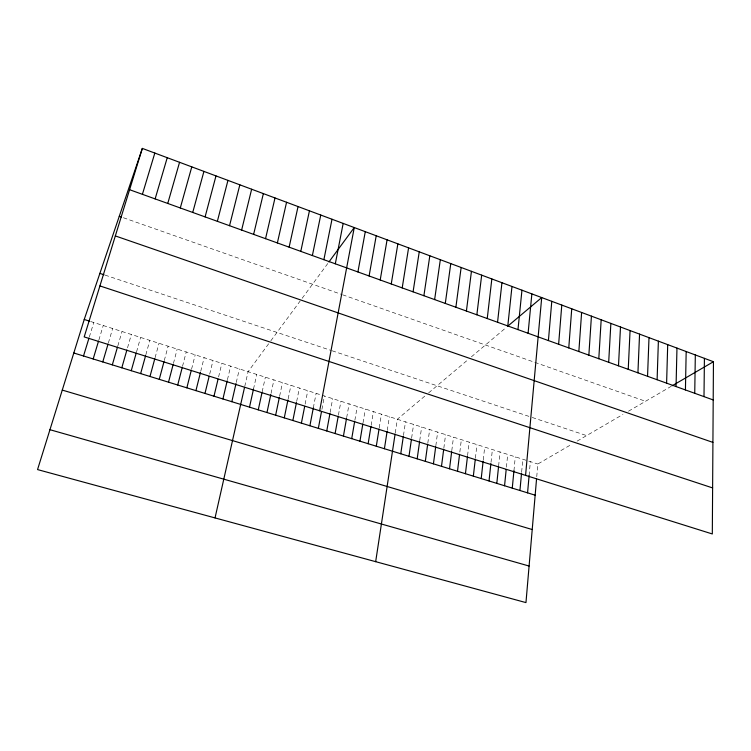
<?xml version="1.0" encoding="UTF-8"?>
<svg xmlns="http://www.w3.org/2000/svg" width="751" height="751" viewBox="0 0 751 751"><rect width="100%" height="100%" fill="white"/><g stroke="black" fill="none" stroke-linecap="round" stroke-linejoin="round"><path stroke-width="0.56" stroke-dasharray="3.75 2.82" d="M536.749 476.716L537.829 464.015L571.211 444.573M529.117 475.505L530.356 461.63M521.654 471.975L522.837 459.236M513.947 470.746L515.28 456.833M506.418 467.188L507.695 454.411M498.617 465.93L500.063 451.98M491.023 462.344L492.393 449.539M483.268 459.912L484.686 447.08M475.402 458.129L476.951 444.62M467.573 455.669L469.168 442.132M459.837 452.064L461.349 439.645M451.783 450.703L453.491 437.138M443.832 448.206L445.587 434.622M435.843 445.7L437.645 432.088M427.807 443.174L429.666 429.553M419.734 440.64L421.649 426.99M411.623 438.086L413.594 424.428M403.465 435.524L405.493 421.846M395.261 432.951L397.345 419.246L426.146 394.979M387.263 430.436L389.403 416.721M379.227 427.91L381.424 414.176M371.144 425.376L373.407 411.623M363.033 422.822L365.343 409.051M354.866 420.26L357.241 406.469M346.671 417.687L349.093 403.869M338.429 415.096L340.916 401.269M330.14 412.496L332.684 398.64M321.907 409.398L324.423 396.012M313.327 407.887L316.115 393.364M305.122 404.122L307.76 390.698M296.673 401.466L299.367 388.023M288.177 398.8L290.928 385.338M279.635 396.115L282.451 382.635M271.055 393.411L273.927 379.922M262.174 391.825L265.356 377.19M253.5 389.102L256.748 374.449M244.77 386.361L248.093 371.689L269.036 343.254M236.265 382.484L239.391 368.91M227.45 379.715L230.641 366.122M218.597 376.927L221.855 363.324M209.689 374.129L213.012 360.508M200.742 371.313L204.131 357.673M191.58 369.135L195.194 354.829M182.531 366.291L186.22 351.966M173.434 363.437L177.189 349.093M164.281 360.555L168.121 346.202M155.091 357.673L158.996 343.291M145.844 354.772L149.825 340.372M136.551 351.853L140.606 337.434M127.529 347.807L131.341 334.477M117.813 345.967L122.019 331.51M108.369 343L112.65 328.525M98.869 340.015L103.234 325.521M89.322 337.011L93.762 322.508M270.839 340.804L300.175 300.982M302.174 298.269L328.234 262.888M428.624 392.886L468.371 359.391M471.384 356.838L505.911 327.736M577.125 441.128L622.964 414.43M628.474 411.219L671.272 386.286M90.589 321.494L537.829 464.015M105.056 275.101L331.135 350.454M332.139 350.783L530.178 416.786M532.234 417.472L586.625 435.599M123.399 217.734L341.667 294.458M342.663 294.814L645.531 401.278"/><path stroke-width="1.13" d="M713.45 361.719L712.314 533.961L84.187 336.917L142.333 148.398L713.45 361.719L672.229 385.732M703.997 396.622L704.419 358.349M694.741 393.289L695.323 354.951M685.428 389.929L686.179 351.534M676.05 386.558L676.97 348.098M666.606 383.151L667.705 344.634M657.116 379.734L658.383 341.151M647.55 376.289L649.005 337.65M637.928 372.825L639.561 334.12M628.24 369.332L630.061 330.571M618.495 365.821L620.495 327.004M608.685 362.282L610.863 323.409M598.8 358.725L601.175 319.785M588.859 355.148L591.431 316.143M578.852 351.543L581.612 312.482M568.77 347.91L571.736 308.783M558.631 344.258L561.786 305.075M536.543 479.025L525.963 602.602L37.55 469.582L84.234 319.466L142.333 148.398M548.418 340.579L551.778 301.329M527.568 492.853L529.117 475.505M525.569 475.383L541.706 297.574L507.488 326.413M519.936 490.497L521.551 473.13M512.266 488.141L513.947 470.746M528.094 333.256L531.858 293.894M504.559 485.766L506.183 469.506M517.983 329.614L521.954 290.196M496.815 483.372L498.504 467.094M507.798 325.943L511.985 286.469M489.032 480.978L490.901 463.508M497.556 322.254L501.94 282.723M481.213 478.565L483.146 461.076M473.346 476.143L475.28 459.255M487.239 318.537L491.839 278.95M465.442 473.703L467.441 456.796M457.5 471.252L459.565 454.317M476.857 314.8L481.673 275.148M449.52 468.793L451.642 451.839M466.409 311.036L471.44 271.327M441.494 466.324L443.691 449.342M455.885 307.243L461.142 267.478M433.43 463.836L435.693 446.836M425.329 461.339L427.657 444.31M445.296 303.432L450.769 263.601M417.18 458.833L419.574 441.776M434.632 299.583L440.33 259.705M408.985 456.308L411.454 439.222M423.893 295.716L429.825 255.781M400.752 453.764L403.296 436.669M375.669 561.673L395.092 434.087M413.078 291.82L419.246 251.829M384.409 448.732L387.084 431.581M376.298 446.225L379.039 429.056M402.198 287.905L408.591 247.849M368.14 443.719L370.956 426.521M391.243 283.953L397.87 243.85M359.945 441.184L362.836 423.968M380.203 279.982L387.084 239.813M351.712 438.65L354.669 421.414M343.432 436.096L346.464 418.833M369.098 275.974L376.213 235.758M335.115 433.534L338.222 416.251M357.908 271.946L365.277 231.674M326.751 430.952L329.933 413.641M318.34 428.361L321.484 411.632M319.663 410.788L354.256 227.553L328.929 261.949M309.891 425.761L313.327 407.887M335.303 263.808L343.169 223.413M301.395 423.142L304.69 406.366M292.862 420.513L296.448 402.592M323.878 259.686L332.008 219.245M284.272 417.866L287.943 399.917M312.378 255.547L320.761 215.049M275.645 415.209L279.4 397.232M300.794 251.369L309.44 210.815M266.98 412.534L270.811 394.538M258.26 409.849L261.93 392.951M289.126 247.173L298.044 206.563M249.501 407.145L253.5 389.102M215.03 517.918L244.516 387.497M277.372 242.939L286.563 202.272M231.834 401.701L236.002 383.611M265.544 238.677L275.007 197.954M222.934 398.959L227.187 380.841M253.622 234.378L263.366 193.608M213.979 396.199L218.053 379.199M204.985 393.43L209.135 376.401M241.625 230.059L251.641 189.233M195.936 390.642L200.461 372.449M186.849 387.835L191.298 370.234M229.534 225.704L239.841 184.821M177.705 385.019L182.249 367.389M217.358 221.32L227.957 180.381M168.515 382.184L173.143 364.535M159.268 379.339L163.99 361.663M205.089 216.898L215.988 175.912M192.735 212.449L203.925 171.406M149.984 376.476L154.79 358.781M140.644 373.594L145.544 355.871M180.296 207.961L191.787 166.872M131.247 370.703L136.241 352.961M167.755 203.446L179.555 162.3M121.803 367.793L126.891 350.022M112.312 364.864L117.485 347.075M155.128 198.902L167.238 157.701M102.765 361.916L108.041 344.108M142.408 194.312L154.828 153.063M93.171 358.959L98.531 341.123M83.511 355.983L88.975 338.128M49.951 429.703L529.089 566.038M62.277 390.088L532.224 529.539M73.814 352.998L535.163 495.191M84.234 319.466L89.529 321.156M99.911 285.924L712.615 487.925M99.883 273.383L104.023 274.763M115.335 235.927L712.915 442.395M119.278 216.288L121.333 217.011M129.594 189.703L713.197 399.936"/></g></svg>
